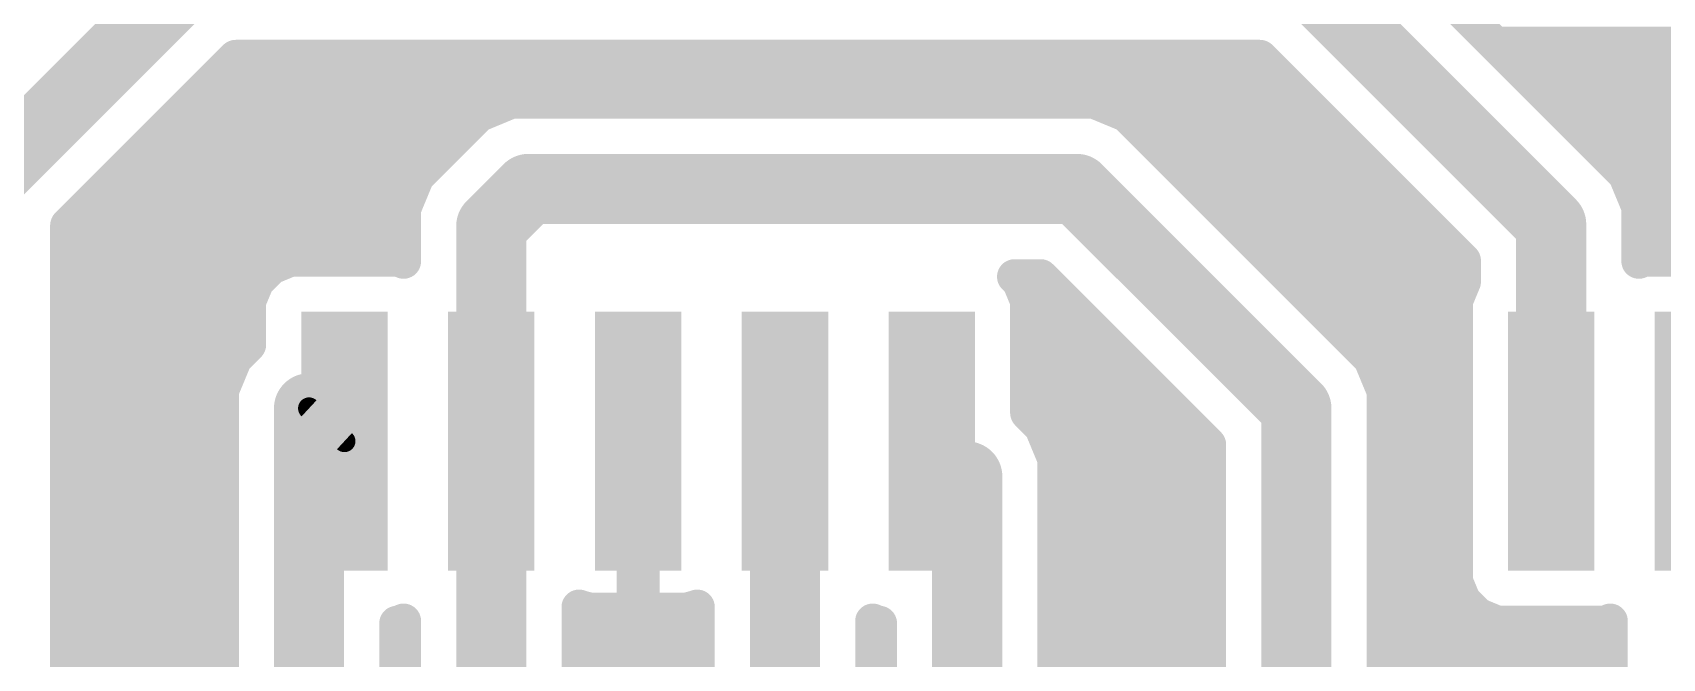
# Model space of a CAD drawing. Extents: x 0.9 to 48.7, y 1 to 48.5.
# Drawn here: x 10.77 to 29.64, y 23.77 to 31.02 of the extents above; entities that cross this region are included whole.
import ezdxf

# ---------------------------------------------------------------- set-up
doc = ezdxf.new("R2010")
doc.units = 0
doc.layers.add('1', color=22, linetype='CONTINUOUS')

# ---------------------------------------------------------------- blocks, each defined once
blk = doc.blocks.new('RECT')
blk.add_solid([(-0.5, -0.5), (0.5, -0.5), (-0.5, 0.5), (0.5, 0.5)])

msp = doc.modelspace()

# ---------------------------------------------------------------- linework, layer by layer
at = {"layer": '1'}
for points, const_width in [([(28.9255, 29.6613), (26.2613, 32.3255)], 0.4064), ([(12.62, 31.67), (10.16, 29.21)], 0.8128), ([(28.35, 28.8), (25.4, 31.75)], 0.8128), ([(27.7004, 30.8864), (39.624, 30.8864)], 0.4064), ([(11.176, 28.7892), (13.1208, 30.734)], 0.4064), ([(13.1208, 30.734), (24.9792, 30.734)], 0.4064), ([(24.9792, 30.734), (27.334, 28.3792)], 0.4064), ([(12.8668, 30.48), (25.2332, 30.48)], 0.4064), ([(28.1068, 30.48), (39.624, 30.48)], 0.4064), ([(16.3079, 30.226), (15.9345, 30.0713)], 0.4064), ([(23.0621, 30.226), (16.3079, 30.226)], 0.4064), ([(23.4355, 30.0713), (23.0621, 30.226)], 0.4064), ([(12.4604, 30.0736), (15.94, 30.0736)], 0.4064), ([(15.9345, 30.0713), (15.2187, 29.3555)], 0.4064), ([(23.43, 30.0736), (25.6396, 30.0736)], 0.4064), ([(23.7213, 29.7855), (23.4355, 30.0713)], 0.4064), ([(28.5132, 30.0736), (39.624, 30.0736)], 0.4064), ([(12.054, 29.6672), (15.5304, 29.6672)], 0.4064), ([(26.2613, 27.2455), (23.7213, 29.7855)], 0.4064), ([(23.8396, 29.6672), (26.046, 29.6672)], 0.4064), ([(28.9196, 29.6672), (39.624, 29.6672)], 0.4064), ([(29.2113, 29.3755), (28.9255, 29.6613)], 0.4064), ([(28.9255, 29.6613), (28.9255, 29.6613)], 0.4064), ([(11.6476, 29.2608), (15.1794, 29.2608)], 0.4064), ([(15.2187, 29.3555), (15.064, 28.9821)], 0.4064), ([(16.08, 28.78), (16.51, 29.21)], 0.8128), ([(22.86, 29.21), (16.51, 29.21)], 0.8128), ([(25.4, 26.67), (22.86, 29.21)], 0.8128), ([(24.246, 29.2608), (26.4524, 29.2608)], 0.4064), ([(29.366, 29.0021), (29.2113, 29.3755)], 0.4064), ([(29.2588, 29.2608), (39.624, 29.2608)], 0.4064), ([(11.2412, 28.8544), (15.064, 28.8544)], 0.4064), ([(15.064, 28.9821), (15.064, 28.3736)], 0.4064), ([(16.08, 26.29), (16.08, 28.78)], 0.8128), ([(24.6524, 28.8544), (26.8588, 28.8544)], 0.4064), ([(28.35, 26.29), (28.35, 28.8)], 0.8128), ([(29.366, 28.3736), (29.366, 29.0021)], 0.4064), ([(29.366, 28.8544), (39.624, 28.8544)], 0.4064), ([(11.176, 19.9659), (11.176, 28.7892)], 0.4064), ([(11.176, 28.448), (15.064, 28.448)], 0.4064), ([(13.5347, 28.3068), (13.3632, 28.1353)], 0.4064), ([(13.7587, 28.3996), (13.5347, 28.3068)], 0.4064), ([(15.0013, 28.3996), (13.7587, 28.3996)], 0.4064), ([(15.064, 28.3736), (15.0013, 28.3996)], 0.4064), ([(25.0588, 28.448), (27.2652, 28.448)], 0.4064), ([(27.334, 28.3792), (27.334, 28.1361)], 0.4064), ([(29.366, 28.448), (39.624, 28.448)], 0.4064), ([(29.4287, 28.3996), (29.366, 28.3736)], 0.4064), ([(30.6713, 28.3996), (29.4287, 28.3996)], 0.4064), ([(13.3632, 28.1353), (13.2704, 27.9113)], 0.4064), ([(22.1968, 28.1353), (22.1381, 28.194)], 0.4064), ([(22.1381, 28.194), (22.4392, 28.194)], 0.4064), ([(22.2896, 27.9113), (22.1968, 28.1353)], 0.4064), ([(22.4392, 28.194), (24.384, 26.2492)], 0.4064), ([(27.3332, 28.1353), (27.2404, 27.9113)], 0.4064), ([(27.334, 28.1361), (27.3332, 28.1353)], 0.4064), ([(11.176, 28.0416), (13.3244, 28.0416)], 0.4064), ([(13.2704, 27.9113), (13.2704, 27.4072)], 0.4064), ([(22.2356, 28.0416), (22.5916, 28.0416)], 0.4064), ([(22.2896, 26.6172), (22.2896, 27.9113)], 0.4064), ([(25.4652, 28.0416), (27.2944, 28.0416)], 0.4064), ([(27.2404, 27.9113), (27.2404, 24.6687)], 0.4064), ([(11.176, 27.6352), (13.2704, 27.6352)], 0.4064), ([(22.2896, 27.6352), (22.998, 27.6352)], 0.4064), ([(25.8716, 27.6352), (27.2404, 27.6352)], 0.4064), ([(13.2704, 27.4072), (13.1087, 27.2455)], 0.4064), ([(11.176, 27.2288), (13.1018, 27.2288)], 0.4064), ([(13.1087, 27.2455), (12.954, 26.8721)], 0.4064), ([(22.2896, 27.2288), (23.4044, 27.2288)], 0.4064), ([(26.416, 26.8721), (26.2613, 27.2455)], 0.4064), ([(26.2682, 27.2288), (27.2404, 27.2288)], 0.4064), ([(11.176, 26.8224), (12.954, 26.8224)], 0.4064), ([(12.954, 26.8721), (12.954, 22.0108)], 0.4064), ([(13.97, 26.67), (13.97, 21.59)], 0.8128), ([(22.2896, 26.8224), (23.8108, 26.8224)], 0.4064), ([(25.4, 22.86), (25.4, 26.67)], 0.8128), ([(26.416, 23.2808), (26.416, 26.8721)], 0.4064), ([(26.416, 26.8224), (27.2404, 26.8224)], 0.4064), ([(13.97, 26.67), (14.38, 26.29)], 0.254), ([(22.4513, 26.4555), (22.2896, 26.6172)], 0.4064), ([(11.176, 26.416), (12.954, 26.416)], 0.4064), ([(16.08, 26.29), (16.08, 20.75)], 0.8128), ([(19.48, 26.29), (19.48, 21.16)], 0.8128), ([(22.606, 26.0821), (22.4513, 26.4555)], 0.4064), ([(22.4677, 26.416), (24.2172, 26.416)], 0.4064), ([(26.416, 26.416), (27.2404, 26.416)], 0.4064), ([(17.7332, 24.3328), (17.7332, 26.2432)], 0.4064), ([(17.7332, 26.2432), (17.8268, 26.2432)], 0.4064), ([(17.8268, 26.2432), (17.8268, 24.3328)], 0.4064), ([(21.59, 25.88), (21.18, 26.29)], 0.4064), ([(24.384, 26.2492), (24.384, 22.6579)], 0.4064), ([(21.59, 22.86), (21.59, 25.88)], 0.8128), ([(22.606, 23.2808), (22.606, 26.0821)], 0.4064), ([(11.176, 26.0096), (12.954, 26.0096)], 0.4064), ([(17.7332, 26.0096), (17.8268, 26.0096)], 0.4064), ([(22.606, 26.0096), (24.384, 26.0096)], 0.4064), ([(26.416, 26.0096), (27.2404, 26.0096)], 0.4064), ([(11.176, 25.6032), (12.954, 25.6032)], 0.4064), ([(17.7332, 25.6032), (17.8268, 25.6032)], 0.4064), ([(22.606, 25.6032), (24.384, 25.6032)], 0.4064), ([(26.416, 25.6032), (27.2404, 25.6032)], 0.4064), ([(11.176, 25.1968), (12.954, 25.1968)], 0.4064), ([(17.7332, 25.1968), (17.8268, 25.1968)], 0.4064), ([(22.606, 25.1968), (24.384, 25.1968)], 0.4064), ([(26.416, 25.1968), (27.2404, 25.1968)], 0.4064), ([(11.176, 24.7904), (12.954, 24.7904)], 0.4064), ([(17.7332, 24.7904), (17.8268, 24.7904)], 0.4064), ([(22.606, 24.7904), (24.384, 24.7904)], 0.4064), ([(26.416, 24.7904), (27.2404, 24.7904)], 0.4064), ([(27.2404, 24.6687), (27.3332, 24.4447)], 0.4064), ([(11.176, 24.384), (12.954, 24.384)], 0.4064), ([(17.096, 21.1708), (17.096, 24.3683)], 0.4064), ([(17.096, 24.3683), (17.1035, 24.364)], 0.4064), ([(17.1035, 24.364), (17.2198, 24.3328)], 0.4064), ([(17.2198, 24.3328), (17.7332, 24.3328)], 0.4064), ([(17.7332, 24.384), (17.8268, 24.384)], 0.4064), ([(17.8268, 24.3328), (18.3402, 24.3328)], 0.4064), ([(18.3402, 24.3328), (18.4565, 24.364)], 0.4064), ([(18.4565, 24.364), (18.464, 24.3683)], 0.4064), ([(18.464, 24.3683), (18.464, 20.9579)], 0.4064), ([(22.606, 24.384), (24.384, 24.384)], 0.4064), ([(26.416, 24.384), (27.3939, 24.384)], 0.4064), ([(27.3332, 24.4447), (27.5047, 24.2732)], 0.4064), ([(14.986, 21.3879), (14.986, 24.1804)], 0.4064), ([(14.986, 24.1804), (15.0013, 24.1804)], 0.4064), ([(15.0013, 24.1804), (15.064, 24.2064)], 0.4064), ([(15.064, 24.2064), (15.064, 20.5479)], 0.4064), ([(20.496, 21.5808), (20.496, 24.2064)], 0.4064), ([(20.496, 24.2064), (20.5587, 24.1804)], 0.4064), ([(20.5587, 24.1804), (20.574, 24.1804)], 0.4064), ([(20.574, 24.1804), (20.574, 22.6579)], 0.4064), ([(27.5047, 24.2732), (27.7287, 24.1804)], 0.4064), ([(27.7287, 24.1804), (28.9713, 24.1804)], 0.4064), ([(28.9713, 24.1804), (29.034, 24.2064)], 0.4064), ([(29.034, 24.2064), (29.034, 21.4848)], 0.4064), ([(11.176, 23.9776), (12.954, 23.9776)], 0.4064), ([(14.986, 23.9776), (15.064, 23.9776)], 0.4064), ([(17.096, 23.9776), (18.464, 23.9776)], 0.4064), ([(20.496, 23.9776), (20.574, 23.9776)], 0.4064), ([(22.606, 23.9776), (24.384, 23.9776)], 0.4064), ([(26.416, 23.9776), (29.034, 23.9776)], 0.4064), ([(11.176, 23.5712), (12.954, 23.5712)], 0.4064), ([(14.986, 23.5712), (15.064, 23.5712)], 0.4064), ([(17.096, 23.5712), (18.464, 23.5712)], 0.4064), ([(20.496, 23.5712), (20.574, 23.5712)], 0.4064), ([(22.606, 23.5712), (24.384, 23.5712)], 0.4064), ([(26.416, 23.5712), (29.034, 23.5712)], 0.4064)]:
    msp.add_lwpolyline(points, dxfattribs=dict(at, const_width=const_width))
for points, const_width in [([(27.7004, 30.988, 1), (27.7004, 30.7848)], 0.2032), ([(13.1208, 30.8356, 1), (13.1208, 30.6324)], 0.2032), ([(13.1927, 30.6622, 1), (13.049, 30.8058)], 0.2032), ([(25.051, 30.8058, 1), (24.9073, 30.6622)], 0.2032), ([(24.9792, 30.6324, 1), (24.9792, 30.8356)], 0.2032), ([(12.8668, 30.5816, 1), (12.8668, 30.3784)], 0.2032), ([(25.2332, 30.3784, 1), (25.2332, 30.5816)], 0.2032), ([(28.1068, 30.5816, 1), (28.1068, 30.3784)], 0.2032), ([(16.3079, 30.3276, 1), (16.3079, 30.1244)], 0.2032), ([(16.3468, 30.1321, 1), (16.269, 30.3199)], 0.2032), ([(23.101, 30.3199, 1), (23.0232, 30.1321)], 0.2032), ([(23.0621, 30.1244, 1), (23.0621, 30.3276)], 0.2032), ([(12.4604, 30.1752, 1), (12.4604, 29.972)], 0.2032), ([(15.8956, 30.1652, 1), (15.9734, 29.9775)], 0.2032), ([(16.0063, 29.9995, 1), (15.8626, 30.1432)], 0.2032), ([(15.94, 29.972, 1), (15.94, 30.1752)], 0.2032), ([(23.43, 30.1752, 1), (23.43, 29.972)], 0.2032), ([(23.5074, 30.1432, 1), (23.3637, 29.9995)], 0.2032), ([(23.3966, 29.9775, 1), (23.4744, 30.1652)], 0.2032), ([(25.6396, 29.972, 1), (25.6396, 30.1752)], 0.2032), ([(28.5132, 30.1752, 1), (28.5132, 29.972)], 0.2032), ([(12.054, 29.7688, 1), (12.054, 29.5656)], 0.2032), ([(15.5304, 29.5656, 1), (15.5304, 29.7688)], 0.2032), ([(23.7932, 29.8574, 1), (23.6495, 29.7137)], 0.2032), ([(23.6495, 29.7137, 1), (23.7932, 29.8574)], 0.2032), ([(23.8396, 29.7688, 1), (23.8396, 29.5656)], 0.2032), ([(26.046, 29.5656, 1), (26.046, 29.7688)], 0.2032), ([(28.9196, 29.7688, 1), (28.9196, 29.5656)], 0.2032), ([(28.9974, 29.7332, 1), (28.8537, 29.5895)], 0.2032), ([(28.9255, 29.7629, 1), (28.9255, 29.5597)], 0.2032), ([(28.8537, 29.5895, 1), (28.9974, 29.7332)], 0.2032), ([(28.9255, 29.5597, 1), (28.9255, 29.7629)], 0.2032), ([(11.6476, 29.3624, 1), (11.6476, 29.1592)], 0.2032), ([(15.1468, 29.4274, 1), (15.2905, 29.2837)], 0.2032), ([(15.3125, 29.3166, 1), (15.1248, 29.3944)], 0.2032), ([(15.1794, 29.1592, 1), (15.1794, 29.3624)], 0.2032), ([(16.51, 29.4132, 1), (16.51, 29.0068)], 0.4064), ([(16.6537, 29.0663, 1), (16.3663, 29.3537)], 0.4064), ([(23.0037, 29.3537, 1), (22.7163, 29.0663)], 0.4064), ([(22.86, 29.0068, 1), (22.86, 29.4132)], 0.4064), ([(24.246, 29.3624, 1), (24.246, 29.1592)], 0.2032), ([(26.4524, 29.1592, 1), (26.4524, 29.3624)], 0.2032), ([(29.3052, 29.4144, 1), (29.1175, 29.3366)], 0.2032), ([(29.1395, 29.3037, 1), (29.2832, 29.4474)], 0.2032), ([(29.2588, 29.3624, 1), (29.2588, 29.1592)], 0.2032), ([(11.2412, 28.956, 1), (11.2412, 28.7528)], 0.2032), ([(15.1656, 28.9821, 1), (14.9624, 28.9821)], 0.2032), ([(14.9701, 29.021, 1), (15.1579, 28.9432)], 0.2032), ([(15.064, 28.7528, 1), (15.064, 28.956)], 0.2032), ([(16.2832, 28.78, 1), (15.8768, 28.78)], 0.4064), ([(15.9363, 28.9237, 1), (16.2237, 28.6363)], 0.4064), ([(24.6524, 28.956, 1), (24.6524, 28.7528)], 0.2032), ([(26.8588, 28.7528, 1), (26.8588, 28.956)], 0.2032), ([(28.5532, 28.8, 1), (28.1468, 28.8)], 0.4064), ([(28.2063, 28.6563, 1), (28.4937, 28.9437)], 0.4064), ([(29.4676, 29.0021, 1), (29.2644, 29.0021)], 0.2032), ([(29.366, 28.956, 1), (29.366, 28.7528)], 0.2032), ([(29.2721, 28.9632, 1), (29.4599, 29.041)], 0.2032), ([(11.2776, 28.7892, 1), (11.0744, 28.7892)], 0.2032), ([(11.1042, 28.861, 1), (11.2478, 28.7173)], 0.2032), ([(11.176, 28.5496, 1), (11.176, 28.3464)], 0.2032), ([(13.4958, 28.4007, 1), (13.5736, 28.2129)], 0.2032), ([(13.6065, 28.2349, 1), (13.4628, 28.3786)], 0.2032), ([(13.7587, 28.5012, 1), (13.7587, 28.298)], 0.2032), ([(13.7976, 28.3057, 1), (13.7199, 28.4935)], 0.2032), ([(15.0401, 28.4935, 1), (14.9624, 28.3057)], 0.2032), ([(15.0013, 28.298, 1), (15.0013, 28.5012)], 0.2032), ([(15.0251, 28.2797, 1), (15.1029, 28.4675)], 0.2032), ([(15.064, 28.3464, 1), (15.064, 28.5496)], 0.2032), ([(25.0588, 28.5496, 1), (25.0588, 28.3464)], 0.2032), ([(27.4356, 28.3792, 1), (27.2324, 28.3792)], 0.2032), ([(27.2622, 28.3073, 1), (27.4058, 28.451)], 0.2032), ([(27.2652, 28.3464, 1), (27.2652, 28.5496)], 0.2032), ([(29.366, 28.5496, 1), (29.366, 28.3464)], 0.2032), ([(29.3271, 28.4675, 1), (29.4049, 28.2797)], 0.2032), ([(29.4287, 28.5012, 1), (29.4287, 28.298)], 0.2032), ([(29.4676, 28.3057, 1), (29.3899, 28.4935)], 0.2032), ([(13.2914, 28.2072, 1), (13.435, 28.0635)], 0.2032), ([(13.4571, 28.0964, 1), (13.2693, 28.1742)], 0.2032), ([(14.9624, 28.3736, 1), (15.1656, 28.3736)], 0.2032), ([(22.1381, 28.2956, 1), (22.1381, 28.0924)], 0.2032), ([(22.2099, 28.2658, 1), (22.0663, 28.1222)], 0.2032), ([(22.2907, 28.1742, 1), (22.1029, 28.0964)], 0.2032), ([(22.125, 28.0635, 1), (22.2686, 28.2072)], 0.2032), ([(22.511, 28.2658, 1), (22.3673, 28.1222)], 0.2032), ([(22.4392, 28.0924, 1), (22.4392, 28.2956)], 0.2032), ([(27.2615, 28.2073, 1), (27.4049, 28.0633)], 0.2032), ([(27.4271, 28.0964, 1), (27.2393, 28.1742)], 0.2032), ([(27.4057, 28.0641, 1), (27.2623, 28.2081)], 0.2032), ([(29.2644, 28.3736, 1), (29.4676, 28.3736)], 0.2032), ([(11.176, 28.1432, 1), (11.176, 27.94)], 0.2032), ([(13.372, 27.9113, 1), (13.1688, 27.9113)], 0.2032), ([(13.3244, 27.94, 1), (13.3244, 28.1432)], 0.2032), ([(22.2356, 28.1432, 1), (22.2356, 27.94)], 0.2032), ([(22.3912, 27.9113, 1), (22.188, 27.9113)], 0.2032), ([(22.5916, 27.94, 1), (22.5916, 28.1432)], 0.2032), ([(25.4652, 28.1432, 1), (25.4652, 27.94)], 0.2032), ([(27.342, 27.9113, 1), (27.1388, 27.9113)], 0.2032), ([(27.2324, 28.1361, 1), (27.4356, 28.1361)], 0.2032), ([(27.2944, 27.94, 1), (27.2944, 28.1432)], 0.2032), ([(13.1765, 27.9501, 1), (13.3643, 27.8724)], 0.2032), ([(22.1957, 27.8724, 1), (22.3835, 27.9501)], 0.2032), ([(27.1465, 27.9501, 1), (27.3343, 27.8724)], 0.2032), ([(11.176, 27.7368, 1), (11.176, 27.5336)], 0.2032), ([(13.2704, 27.5336, 1), (13.2704, 27.7368)], 0.2032), ([(22.2896, 27.7368, 1), (22.2896, 27.5336)], 0.2032), ([(22.998, 27.5336, 1), (22.998, 27.7368)], 0.2032), ([(25.8716, 27.7368, 1), (25.8716, 27.5336)], 0.2032), ([(27.2404, 27.5336, 1), (27.2404, 27.7368)], 0.2032), ([(13.3422, 27.3354, 1), (13.1986, 27.4791)], 0.2032), ([(11.176, 27.3304, 1), (11.176, 27.1272)], 0.2032), ([(13.0368, 27.3174, 1), (13.1805, 27.1737)], 0.2032), ([(13.2025, 27.2066, 1), (13.0148, 27.2844)], 0.2032), ([(13.1018, 27.1272, 1), (13.1018, 27.3304)], 0.2032), ([(13.1688, 27.4072, 1), (13.372, 27.4072)], 0.2032), ([(22.2896, 27.3304, 1), (22.2896, 27.1272)], 0.2032), ([(23.4044, 27.1272, 1), (23.4044, 27.3304)], 0.2032), ([(26.3552, 27.2844, 1), (26.1675, 27.2066)], 0.2032), ([(26.2682, 27.3304, 1), (26.2682, 27.1272)], 0.2032), ([(26.1895, 27.1737, 1), (26.3332, 27.3174)], 0.2032), ([(27.2404, 27.1272, 1), (27.2404, 27.3304)], 0.2032), ([(11.176, 26.924, 1), (11.176, 26.7208)], 0.2032), ([(13.0556, 26.8721, 1), (12.8524, 26.8721)], 0.2032), ([(12.8601, 26.911, 1), (13.0479, 26.8332)], 0.2032), ([(12.954, 26.7208, 1), (12.954, 26.924)], 0.2032), ([(14.1732, 26.67, 1), (13.7668, 26.67)], 0.4064), ([(22.2896, 26.924, 1), (22.2896, 26.7208)], 0.2032), ([(23.8108, 26.7208, 1), (23.8108, 26.924)], 0.2032), ([(25.6032, 26.67, 1), (25.1968, 26.67)], 0.4064), ([(25.2563, 26.5263, 1), (25.5437, 26.8137)], 0.4064), ([(26.5176, 26.8721, 1), (26.3144, 26.8721)], 0.2032), ([(26.416, 26.924, 1), (26.416, 26.7208)], 0.2032), ([(26.3221, 26.8332, 1), (26.5099, 26.911)], 0.2032), ([(27.2404, 26.7208, 1), (27.2404, 26.924)], 0.2032), ([(14.0132, 26.7166, 1), (13.9268, 26.6234)], 0.127), ([(22.3614, 26.6891, 1), (22.2178, 26.5454)], 0.2032), ([(11.176, 26.5176, 1), (11.176, 26.3144)], 0.2032), ([(12.954, 26.3144, 1), (12.954, 26.5176)], 0.2032), ([(16.2832, 26.29, 1), (15.8768, 26.29)], 0.4064), ([(19.6832, 26.29, 1), (19.2768, 26.29)], 0.4064), ([(22.188, 26.6172, 1), (22.3912, 26.6172)], 0.2032), ([(22.5452, 26.4944, 1), (22.3575, 26.4166)], 0.2032), ([(22.4677, 26.5176, 1), (22.4677, 26.3144)], 0.2032), ([(22.3795, 26.3837, 1), (22.5232, 26.5274)], 0.2032), ([(24.2172, 26.3144, 1), (24.2172, 26.5176)], 0.2032), ([(26.416, 26.5176, 1), (26.416, 26.3144)], 0.2032), ([(27.2404, 26.3144, 1), (27.2404, 26.5176)], 0.2032), ([(15.8768, 26.29, 1), (16.2832, 26.29)], 0.4064), ([(17.8348, 26.2432, 1), (17.6316, 26.2432)], 0.2032), ([(17.7332, 26.3448, 1), (17.7332, 26.1416)], 0.2032), ([(17.9284, 26.2432, 1), (17.7252, 26.2432)], 0.2032), ([(17.8268, 26.1416, 1), (17.8268, 26.3448)], 0.2032), ([(21.2518, 26.3618, 1), (21.1082, 26.2182)], 0.2032), ([(24.4856, 26.2492, 1), (24.2824, 26.2492)], 0.2032), ([(24.3122, 26.1773, 1), (24.4558, 26.321)], 0.2032), ([(28.1468, 26.29, 1), (28.5532, 26.29)], 0.4064), ([(14.3368, 26.2434, 1), (14.4232, 26.3366)], 0.127), ([(21.7932, 25.88, 1), (21.3868, 25.88)], 0.4064), ([(22.7076, 26.0821, 1), (22.5044, 26.0821)], 0.2032), ([(11.176, 26.1112, 1), (11.176, 25.908)], 0.2032), ([(12.954, 25.908, 1), (12.954, 26.1112)], 0.2032), ([(17.7332, 26.1112, 1), (17.7332, 25.908)], 0.2032), ([(17.8268, 25.908, 1), (17.8268, 26.1112)], 0.2032), ([(21.5182, 25.8082, 1), (21.6618, 25.9518)], 0.2032), ([(22.606, 26.1112, 1), (22.606, 25.908)], 0.2032), ([(22.5121, 26.0432, 1), (22.6999, 26.121)], 0.2032), ([(24.384, 25.908, 1), (24.384, 26.1112)], 0.2032), ([(26.416, 26.1112, 1), (26.416, 25.908)], 0.2032), ([(27.2404, 25.908, 1), (27.2404, 26.1112)], 0.2032), ([(11.176, 25.7048, 1), (11.176, 25.5016)], 0.2032), ([(12.954, 25.5016, 1), (12.954, 25.7048)], 0.2032), ([(17.7332, 25.7048, 1), (17.7332, 25.5016)], 0.2032), ([(17.8268, 25.5016, 1), (17.8268, 25.7048)], 0.2032), ([(22.606, 25.7048, 1), (22.606, 25.5016)], 0.2032), ([(24.384, 25.5016, 1), (24.384, 25.7048)], 0.2032), ([(26.416, 25.7048, 1), (26.416, 25.5016)], 0.2032), ([(27.2404, 25.5016, 1), (27.2404, 25.7048)], 0.2032), ([(11.176, 25.2984, 1), (11.176, 25.0952)], 0.2032), ([(12.954, 25.0952, 1), (12.954, 25.2984)], 0.2032), ([(17.7332, 25.2984, 1), (17.7332, 25.0952)], 0.2032), ([(17.8268, 25.0952, 1), (17.8268, 25.2984)], 0.2032), ([(22.606, 25.2984, 1), (22.606, 25.0952)], 0.2032), ([(24.384, 25.0952, 1), (24.384, 25.2984)], 0.2032), ([(26.416, 25.2984, 1), (26.416, 25.0952)], 0.2032), ([(27.2404, 25.0952, 1), (27.2404, 25.2984)], 0.2032), ([(11.176, 24.892, 1), (11.176, 24.6888)], 0.2032), ([(12.954, 24.6888, 1), (12.954, 24.892)], 0.2032), ([(17.7332, 24.892, 1), (17.7332, 24.6888)], 0.2032), ([(17.8268, 24.6888, 1), (17.8268, 24.892)], 0.2032), ([(22.606, 24.892, 1), (22.606, 24.6888)], 0.2032), ([(24.384, 24.6888, 1), (24.384, 24.892)], 0.2032), ([(26.416, 24.892, 1), (26.416, 24.6888)], 0.2032), ([(27.2404, 24.6888, 1), (27.2404, 24.892)], 0.2032), ([(27.3343, 24.7076, 1), (27.1465, 24.6299)], 0.2032), ([(27.1388, 24.6687, 1), (27.342, 24.6687)], 0.2032), ([(11.176, 24.4856, 1), (11.176, 24.2824)], 0.2032), ([(12.954, 24.2824, 1), (12.954, 24.4856)], 0.2032), ([(17.1976, 24.3683, 1), (16.9944, 24.3683)], 0.2032), ([(17.1468, 24.4563, 1), (17.0452, 24.2803)], 0.2032), ([(17.1298, 24.4621, 1), (17.0772, 24.2658)], 0.2032), ([(17.0527, 24.276, 1), (17.1544, 24.4519)], 0.2032), ([(17.2198, 24.4344, 1), (17.2198, 24.2312)], 0.2032), ([(17.1935, 24.2347, 1), (17.2461, 24.4309)], 0.2032), ([(17.7332, 24.4856, 1), (17.7332, 24.2824)], 0.2032), ([(17.8268, 24.4344, 1), (17.8268, 24.2312)], 0.2032), ([(17.7332, 24.2312, 1), (17.7332, 24.4344)], 0.2032), ([(17.8268, 24.2824, 1), (17.8268, 24.4856)], 0.2032), ([(18.3139, 24.4309, 1), (18.3665, 24.2347)], 0.2032), ([(18.3402, 24.2312, 1), (18.3402, 24.4344)], 0.2032), ([(18.4056, 24.4519, 1), (18.5073, 24.276)], 0.2032), ([(18.5656, 24.3683, 1), (18.3624, 24.3683)], 0.2032), ([(18.5148, 24.2803, 1), (18.4132, 24.4563)], 0.2032), ([(18.4828, 24.2658, 1), (18.4302, 24.4621)], 0.2032), ([(22.606, 24.4856, 1), (22.606, 24.2824)], 0.2032), ([(24.384, 24.2824, 1), (24.384, 24.4856)], 0.2032), ([(26.416, 24.4856, 1), (26.416, 24.2824)], 0.2032), ([(27.405, 24.5165, 1), (27.2614, 24.3728)], 0.2032), ([(27.2393, 24.4058, 1), (27.4271, 24.4836)], 0.2032), ([(27.3939, 24.2824, 1), (27.3939, 24.4856)], 0.2032), ([(15.0876, 24.1804, 1), (14.8844, 24.1804)], 0.2032), ([(14.986, 24.282, 1), (14.986, 24.0788)], 0.2032), ([(14.9624, 24.2743, 1), (15.0401, 24.0865)], 0.2032), ([(15.1656, 24.2064, 1), (14.9624, 24.2064)], 0.2032), ([(15.0013, 24.0788, 1), (15.0013, 24.282)], 0.2032), ([(15.1029, 24.1125, 1), (15.0251, 24.3003)], 0.2032), ([(17.6316, 24.3328, 1), (17.8348, 24.3328)], 0.2032), ([(17.7252, 24.3328, 1), (17.9284, 24.3328)], 0.2032), ([(20.5976, 24.2064, 1), (20.3944, 24.2064)], 0.2032), ([(20.5349, 24.3003, 1), (20.4571, 24.1125)], 0.2032), ([(20.5587, 24.282, 1), (20.5587, 24.0788)], 0.2032), ([(20.6756, 24.1804, 1), (20.4724, 24.1804)], 0.2032), ([(20.5199, 24.0865, 1), (20.5976, 24.2743)], 0.2032), ([(20.574, 24.0788, 1), (20.574, 24.282)], 0.2032), ([(27.5436, 24.3671, 1), (27.4658, 24.1793)], 0.2032), ([(27.4328, 24.2014, 1), (27.5765, 24.345)], 0.2032), ([(27.7287, 24.282, 1), (27.7287, 24.0788)], 0.2032), ([(27.6899, 24.0865, 1), (27.7676, 24.2743)], 0.2032), ([(28.9324, 24.2743, 1), (29.0101, 24.0865)], 0.2032), ([(29.1356, 24.2064, 1), (28.9324, 24.2064)], 0.2032), ([(28.9713, 24.0788, 1), (28.9713, 24.282)], 0.2032), ([(29.0729, 24.1125, 1), (28.9951, 24.3003)], 0.2032), ([(11.176, 24.0792, 1), (11.176, 23.876)], 0.2032), ([(12.954, 23.876, 1), (12.954, 24.0792)], 0.2032), ([(14.986, 24.0792, 1), (14.986, 23.876)], 0.2032), ([(15.064, 23.876, 1), (15.064, 24.0792)], 0.2032), ([(17.096, 24.0792, 1), (17.096, 23.876)], 0.2032), ([(18.464, 23.876, 1), (18.464, 24.0792)], 0.2032), ([(20.496, 24.0792, 1), (20.496, 23.876)], 0.2032), ([(20.574, 23.876, 1), (20.574, 24.0792)], 0.2032), ([(22.606, 24.0792, 1), (22.606, 23.876)], 0.2032), ([(24.384, 23.876, 1), (24.384, 24.0792)], 0.2032), ([(26.416, 24.0792, 1), (26.416, 23.876)], 0.2032), ([(29.034, 23.876, 1), (29.034, 24.0792)], 0.2032)]:
    msp.add_lwpolyline(points, format="xyb", dxfattribs=dict(at, const_width=const_width))

# ---------------------------------------------------------------- block references
at = {"layer": '1', "yscale": 3}
for p in [(14.38, 26.29), (16.08, 26.29), (17.78, 26.29), (19.48, 26.29), (21.18, 26.29), (28.35, 26.29), (30.05, 26.29)]:
    msp.add_blockref('RECT', p, dxfattribs=at)

doc.saveas('drawing.dxf')
